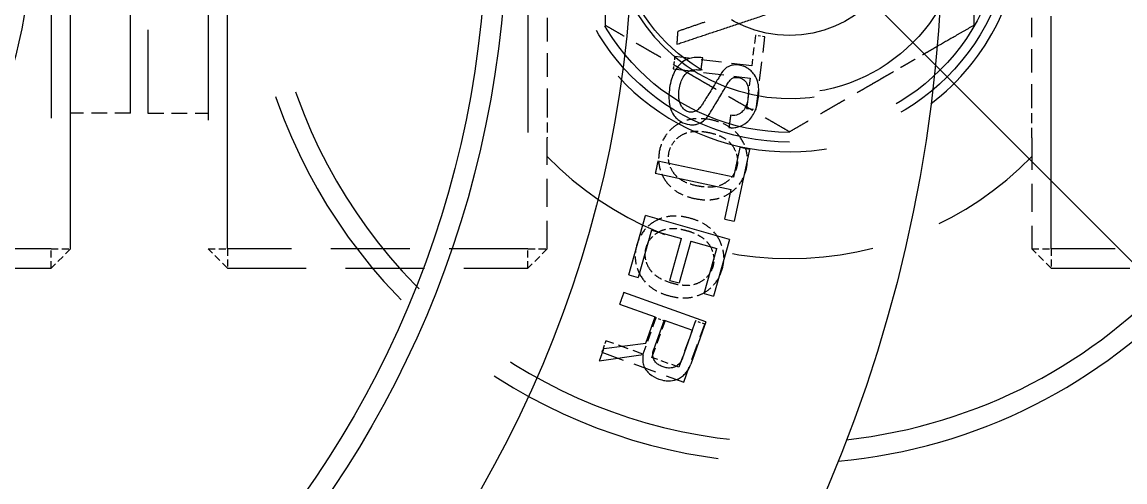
# Model space of a CAD drawing. Header units: millimetres. Extents: x 36 to 2484, y 36 to 1746.
# Drawn here: x 1479.2 to 1536.1, y 463.4 to 487.1 of the extents above; entities that cross this region are included whole.
import ezdxf

# ---------------------------------------------------------------- set-up
doc = ezdxf.new("R2010")
doc.units = ezdxf.units.MM
doc.header["$LTSCALE"] = 6
doc.linetypes.add('HIDDEN', pattern=[9.525, 6.35, -3.175])
doc.layers.add('가는실선_A4', color=7, linetype='Continuous', lineweight=5)
doc.layers.add('굵은실선_A3', color=7, linetype='Continuous', lineweight=18)
doc.layers.add('가는파선_A3', color=7, linetype='HIDDEN', lineweight=13, true_color=0x008000)
doc.styles.add('치수문자_A3(2.5)', font='')
doc.styles.get('치수문자_A3(2.5)').set_extended_font_data('GulimChe')
doc.dimstyles.new('치수_A3(2.5)', dxfattribs={"dimscale": 6, "dimtxt": 2.5, "dimasz": 2.5, "dimexe": 1.5, "dimexo": 1, "dimgap": 0.5, "dimtad": 1, "dimtoh": 1, "dimdec": 1, "dimrnd": 1e-08, "dimdsep": 46, "dimtxsty": '치수문자_A3(2.5)', "dimcen": 0.09, "dimdle": 10, "dimclrd": 8, "dimclre": 8, "dimclrt": 7, "dimadec": 1, "dimazin": 2, "dimtfac": 0.8, "dimtmove": 0, "dimatfit": 3, "dimfxl": 1, "dimtolj": 1, "dimtzin": 0, "dimlwd": -1, "dimlwe": -1, "dimarcsym": 0})

# ---------------------------------------------------------------- blocks, each defined once
blk = doc.blocks.new('*D22')
at = {"layer": 'Defpoints', "color": 0, "transparency": 16777216}
for p in [(1465.742, 545.474), (1571.785, 439.384)]:
    blk.add_point(p, dxfattribs=at)
at = {"layer": '가는실선_A4', "color": 8, "transparency": 16777216}
for p, q in [((1476.346, 534.865), (1561.18, 449.993)), ((1571.785, 439.384), (1630.69, 380.453)), ((1630.69, 380.453), (1674.093, 380.453))]:
    blk.add_line(p, q, dxfattribs=at)
for points in [[(1478.114, 536.632), (1474.578, 533.097), (1465.742, 545.474)], [(1562.948, 451.761), (1559.412, 448.226), (1571.785, 439.384)]]:
    blk.add_solid(points, dxfattribs=at)
at = {"layer": '가는실선_A4', "color": 7, "transparency": 16777216, "insert": (1653.892, 391.153), "char_height": 15, "attachment_point": 5, "style": '치수문자_A3(2.5)'}
blk.add_mtext('\\A1;∅150', dxfattribs=at)
blk = doc.blocks.new('*D23')
at = {"layer": 'Defpoints', "color": 0, "transparency": 16777216}
for p in [(1559.168, 617.429), (1623.78, 617.429), (1518.763, 417.429)]:
    blk.add_point(p, dxfattribs=at)
at = {"layer": '가는실선_A4', "color": 8, "transparency": 16777216}
for p, q in [((1565.168, 617.429), (1632.78, 617.429)), ((1623.78, 432.429), (1623.78, 602.429)), ((1524.763, 417.429), (1632.78, 417.429))]:
    blk.add_line(p, q, dxfattribs=at)
for points in [[(1621.28, 602.429), (1626.28, 602.429), (1623.78, 617.429)], [(1621.28, 432.429), (1626.28, 432.429), (1623.78, 417.429)]]:
    blk.add_solid(points, dxfattribs=at)
at = {"layer": '가는실선_A4', "color": 7, "transparency": 16777216, "insert": (1613.11, 517.429), "char_height": 15, "attachment_point": 5, "rotation": 90, "style": '치수문자_A3(2.5)'}
blk.add_mtext('\\A1;200', dxfattribs=at)

msp = doc.modelspace()

# ---------------------------------------------------------------- linework, layer by layer
at = {"layer": '가는파선_A3', "ltscale": 0.353194}
for p, q in [((1480.668, 515.799), (1480.668, 475.429)), ((1489.763, 475.429), (1489.763, 515.799))]:
    msp.add_line(p, q, dxfattribs=at)
at = {"layer": '가는파선_A3', "ltscale": 0.348143}
for p, q in [((1481.668, 475.429), (1481.668, 515.222)), ((1488.763, 515.222), (1488.763, 475.429))]:
    msp.add_line(p, q, dxfattribs=at)
at = {"layer": '가는파선_A3', "ltscale": 0.314961}
for p, q in [((1505.263, 511.429), (1505.263, 475.429)), ((1532.263, 475.429), (1532.263, 511.429))]:
    msp.add_line(p, q, dxfattribs=at)
at = {"layer": '가는파선_A3', "ltscale": 0.274855}
for p, q in [((1484.768, 482.429), (1484.768, 502.429)), ((1485.663, 502.429), (1485.663, 482.429))]:
    msp.add_line(p, q, dxfattribs=at)
at = {"layer": '가는파선_A3', "ltscale": 0.031797}
for p, q in [((1506.263, 487.33), (1506.263, 482.7)), ((1531.263, 482.7), (1531.263, 487.33))]:
    msp.add_line(p, q, dxfattribs=at)
at = {"layer": '가는파선_A3', "ltscale": 0.010755}
msp.add_line((1516.999, 486.424), (1516.809, 484.86), dxfattribs=at)
at = {"layer": '가는파선_A3', "ltscale": 0.003358}
for p, q in [((1517.495, 486.364), (1516.999, 486.424)), ((1516.544, 482.669), (1517.04, 482.608)), ((1512.341, 471.697), (1511.871, 471.868)), ((1514.385, 471.543), (1513.915, 471.714))]:
    msp.add_line(p, q, dxfattribs=at)
at = {"layer": '가는파선_A3', "ltscale": 0.02596}
msp.add_line((1517.04, 482.608), (1517.495, 486.364), dxfattribs=at)
at = {"layer": '가는파선_A3', "ltscale": 0.027561}
for p, q in [((1516.809, 484.86), (1512.838, 485.341)), ((1512.762, 484.71), (1516.733, 484.23))]:
    msp.add_line(p, q, dxfattribs=at)
at = {"layer": '가는파선_A3', "ltscale": 0.010732}
msp.add_line((1516.733, 484.23), (1516.544, 482.669), dxfattribs=at)
at = {"layer": '가는파선_A3', "ltscale": 0.01332}
for p, q in [((1506.263, 482.7), (1506.263, 481.15)), ((1531.263, 481.15), (1531.263, 482.7))]:
    msp.add_line(p, q, dxfattribs=at)
at = {"layer": '가는파선_A3', "ltscale": 0.021256}
for p, q in [((1484.768, 482.429), (1481.668, 482.429)), ((1485.663, 482.429), (1488.763, 482.429))]:
    msp.add_line(p, q, dxfattribs=at)
at = {"layer": '가는파선_A3', "ltscale": 0.010926}
for p, q in [((1506.263, 480.944), (1506.263, 481.15)), ((1531.263, 481.15), (1531.263, 480.944))]:
    msp.add_line(p, q, dxfattribs=at)
at = {"layer": '가는파선_A3', "ltscale": 0.037892}
for p, q in [((1506.263, 475.429), (1506.263, 480.944)), ((1531.263, 480.944), (1531.263, 475.429))]:
    msp.add_line(p, q, dxfattribs=at)
at = {"layer": '가는파선_A3', "ltscale": 0.106678}
for p, q in [((1480.668, 475.429), (1465.168, 475.429)), ((1505.263, 475.429), (1489.763, 475.429)), ((1547.763, 475.429), (1532.263, 475.429)), ((1465.168, 474.429), (1480.668, 474.429)), ((1489.763, 474.429), (1505.263, 474.429)), ((1532.263, 474.429), (1547.763, 474.429))]:
    msp.add_line(p, q, dxfattribs=at)
at = {"layer": '가는파선_A3', "ltscale": 0.009642}
for p, q in [((1480.668, 474.429), (1480.668, 475.429)), ((1480.668, 475.429), (1481.668, 475.429)), ((1481.668, 475.429), (1480.668, 474.429)), ((1489.763, 474.429), (1488.763, 475.429)), ((1488.763, 475.429), (1489.763, 475.429)), ((1489.763, 475.429), (1489.763, 474.429)), ((1505.263, 475.429), (1506.263, 475.429)), ((1505.263, 474.429), (1505.263, 475.429)), ((1506.263, 475.429), (1505.263, 474.429)), ((1531.263, 475.429), (1532.263, 475.429)), ((1532.263, 474.429), (1531.263, 475.429)), ((1532.263, 475.429), (1532.263, 474.429))]:
    msp.add_line(p, q, dxfattribs=at)
at = {"layer": '가는파선_A3', "ltscale": 0.013587}
for p, q in [((1511.871, 471.868), (1511.192, 470.001)), ((1511.662, 469.83), (1512.341, 471.697))]:
    msp.add_line(p, q, dxfattribs=at)
at = {"layer": '가는파선_A3', "ltscale": 0.017394}
msp.add_line((1513.915, 471.714), (1513.048, 469.327), dxfattribs=at)
at = {"layer": '가는파선_A3', "ltscale": 0.021768}
msp.add_line((1513.301, 468.559), (1514.385, 471.543), dxfattribs=at)
at = {"layer": '가는파선_A3', "ltscale": 0.013912}
msp.add_line((1511.192, 470.001), (1509.288, 470.692), dxfattribs=at)
at = {"layer": '가는파선_A3', "ltscale": 0.031018}
msp.add_line((1509.071, 470.096), (1513.301, 468.559), dxfattribs=at)
at = {"layer": '가는파선_A3', "ltscale": 0.010091}
msp.add_line((1513.048, 469.327), (1511.662, 469.83), dxfattribs=at)
at = {"layer": '가는파선_A3', "ltscale": 0.316083}
msp.add_circle((1518.763, 492.429), 11.5, dxfattribs=at)
at = {"layer": '가는파선_A3', "ltscale": 0.302341}
msp.add_circle((1518.763, 492.429), 11, dxfattribs=at)
at = {"layer": '가는파선_A3', "ltscale": 0.329826}
for radius in [9, 6]:
    msp.add_circle((1518.763, 492.429), radius, dxfattribs=at)
at = {"layer": '가는파선_A3', "ltscale": 0.347757}
msp.add_arc((1518.763, 492.429), 75, 91.60081, 243.42933, dxfattribs=at)
at = {"layer": '가는파선_A3', "ltscale": 0.361805}
msp.add_arc((1518.763, 492.429), 59, 92.0351, 252.67439, dxfattribs=at)
at = {"layer": '가는파선_A3', "ltscale": 0.329302}
msp.add_arc((1518.763, 492.429), 52.5, 92.2872, 256.5971, dxfattribs=at)
at = {"layer": '가는파선_A3', "ltscale": 0.323892}
msp.add_arc((1518.763, 492.429), 51.448, 92.334, 257.2502, dxfattribs=at)
at = {"layer": '가는파선_A3', "ltscale": 0.325977}
msp.add_arc((1518.763, 492.429), 28.052, 84.8744, 275.1256, dxfattribs=at)
at = {"layer": '가는파선_A3', "ltscale": 0.317447}
msp.add_arc((1518.763, 492.429), 27, 83.7533, 276.2467, dxfattribs=at)
at = {"layer": '가는파선_A3', "ltscale": 0.311388}
msp.add_arc((1518.763, 492.429), 12, 52.5468, 307.4532, dxfattribs=at)
at = {"layer": '가는파선_A3', "ltscale": 0.414464}
msp.add_arc((1518.763, 492.429), 9.25, 33.2817, 326.7183, dxfattribs=at)
at = {"layer": '가는파선_A3', "ltscale": 0.191729}
msp.add_arc((1518.763, 492.429), 17.5, 224.4153, 315.5847, dxfattribs=at)
at = {"layer": '가는파선_A3', "ltscale": 0.038264}
for points in [[(1509.263, 486.944), (1509.263, 489.883), (1509.263, 492.429)], [(1514.013, 484.202), (1511.809, 485.475), (1509.263, 486.944)], [(1518.763, 481.459), (1516.218, 482.929), (1514.013, 484.202)], [(1523.513, 484.202), (1521.309, 482.929), (1518.763, 481.459)]]:
    msp.add_rational_spline(points, [1, 1.0379548493, 1], degree=2, dxfattribs=at)
at = {"layer": '가는파선_A3', "ltscale": 0.022843}
msp.add_rational_spline([(1526.379, 485.857), (1524.905, 485.005), (1523.513, 484.202)], [1.01783311198, 1.02363747909, 1], degree=2, dxfattribs=at)
at = {"layer": '가는파선_A3', "ltscale": 0.004274}
for points, weights in [([(1512.838, 485.341), (1512.8, 485.026), (1512.762, 484.71)], [1.00061487371, 1.00062816836, 1.00061487371]), ([(1509.288, 470.692), (1509.18, 470.394), (1509.071, 470.096)], [1.00173057276, 1.00169878901, 1.00164039765])]:
    msp.add_rational_spline(points, weights, degree=2, dxfattribs=at)
at = {"layer": '가는파선_A3', "ltscale": 0.01312}
for points, knots in [([(1514.699, 482.078), (1514.413, 482.134), (1514.12, 482.157), (1513.83, 482.125), (1513.657, 482.106), (1513.488, 482.068), (1513.325, 482.007), (1513.162, 481.947), (1513.009, 481.866), (1512.867, 481.766)], [0, 0, 0, 0, 0.0876129, 0.0876129, 0.0876129, 0.140055, 0.140055, 0.140055, 0.1923576, 0.1923576, 0.1923576, 0.1923576]), ([(1512.321, 479), (1512.466, 478.773), (1512.649, 478.582), (1512.87, 478.428), (1513.016, 478.326), (1513.175, 478.243), (1513.341, 478.176), (1513.52, 478.104), (1513.707, 478.052), (1513.896, 478.015)], [0, 0, 0, 0, 0.0810425, 0.0810425, 0.0810425, 0.1349021, 0.1349021, 0.1349021, 0.1930317, 0.1930317, 0.1930317, 0.1930317]), ([(1513.652, 476.999), (1513.436, 477.06), (1513.214, 477.102), (1512.99, 477.114), (1512.923, 477.118), (1512.857, 477.119), (1512.79, 477.117), (1512.616, 477.112), (1512.444, 477.087), (1512.276, 477.04), (1512.109, 476.993), (1511.95, 476.925), (1511.8, 476.837)], [0, 0, 0, 0, 0.0675075, 0.0675075, 0.0675075, 0.0876129, 0.0876129, 0.0876129, 0.140055, 0.140055, 0.140055, 0.1923576, 0.1923576, 0.1923576, 0.1923576]), ([(1511.031, 474.124), (1511.157, 473.886), (1511.325, 473.681), (1511.532, 473.51), (1511.67, 473.396), (1511.821, 473.301), (1511.981, 473.221), (1512.154, 473.135), (1512.337, 473.067), (1512.522, 473.015)], [0, 0, 0, 0, 0.0810425, 0.0810425, 0.0810425, 0.1349021, 0.1349021, 0.1349021, 0.1930317, 0.1930317, 0.1930317, 0.1930317])]:
    msp.add_open_spline(points, degree=3, knots=knots, dxfattribs=at)
at = {"layer": '가는파선_A3', "ltscale": 0.013119}
for points, knots in [([(1516.275, 481.092), (1516.13, 481.32), (1515.947, 481.51), (1515.726, 481.664), (1515.579, 481.767), (1515.42, 481.85), (1515.254, 481.916), (1515.075, 481.988), (1514.888, 482.04), (1514.699, 482.078)], [0, 0, 0, 0, 0.0810109, 0.0810109, 0.0810109, 0.1349101, 0.1349101, 0.1349101, 0.1930092, 0.1930092, 0.1930092, 0.1930092]), ([(1513.896, 478.015), (1514.116, 477.971), (1514.341, 477.948), (1514.631, 477.955), (1514.698, 477.96), (1514.937, 477.986), (1515.107, 478.025), (1515.433, 478.146), (1515.586, 478.227), (1515.728, 478.327)], [0, 0, 0, 0, 0.0674657, 0.0674657, 0.087538, 0.087538, 0.1399937, 0.1399937, 0.1923332, 0.1923332, 0.1923332, 0.1923332]), ([(1515.142, 475.889), (1515.016, 476.128), (1514.849, 476.332), (1514.642, 476.504), (1514.504, 476.618), (1514.352, 476.713), (1514.192, 476.793), (1514.019, 476.879), (1513.837, 476.947), (1513.652, 476.999)], [0, 0, 0, 0, 0.0810109, 0.0810109, 0.0810109, 0.1349101, 0.1349101, 0.1349101, 0.1930092, 0.1930092, 0.1930092, 0.1930092]), ([(1512.522, 473.015), (1512.738, 472.954), (1512.96, 472.912), (1513.25, 472.896), (1513.317, 472.895), (1513.557, 472.902), (1513.729, 472.926), (1514.065, 473.021), (1514.223, 473.089), (1514.374, 473.177)], [0, 0, 0, 0, 0.0674657, 0.0674657, 0.087538, 0.087538, 0.1399937, 0.1399937, 0.1923332, 0.1923332, 0.1923332, 0.1923332])]:
    msp.add_open_spline(points, degree=3, knots=knots, dxfattribs=at)
at = {"layer": '가는파선_A3', "ltscale": 0.010597}
for points in [[(1512.867, 481.766), (1512.668, 481.625), (1512.497, 481.455), (1512.205, 481.022), (1512.106, 480.765), (1512.052, 480.491)], [(1511.8, 476.837), (1511.59, 476.712), (1511.406, 476.557), (1511.08, 476.149), (1510.961, 475.901), (1510.885, 475.633)]]:
    msp.add_open_spline(points, degree=3, knots=[0, 0, 0, 0, 0.0732949, 0.0732949, 0.1568872, 0.1568872, 0.1568872, 0.1568872], dxfattribs=at)
at = {"layer": '가는파선_A3', "ltscale": 0.010361}
for points, knots in [([(1513.111, 481.238), (1513.245, 481.332), (1513.393, 481.397), (1513.552, 481.437), (1513.706, 481.476), (1513.867, 481.491), (1514.026, 481.489), (1514.166, 481.488), (1514.307, 481.474), (1514.446, 481.451), (1514.488, 481.445), (1514.529, 481.437), (1514.571, 481.429)], [0, 0, 0, 0, 0.0492531, 0.0492531, 0.0492531, 0.097175, 0.097175, 0.097175, 0.1393162, 0.1393162, 0.1393162, 0.1519966, 0.1519966, 0.1519966, 0.1519966]), ([(1514.025, 478.663), (1513.783, 478.711), (1513.538, 478.784), (1513.319, 478.895), (1513.201, 478.956), (1513.09, 479.028), (1512.99, 479.115), (1512.896, 479.197), (1512.814, 479.29), (1512.747, 479.395)], [0, 0, 0, 0, 0.0739968, 0.0739968, 0.0739968, 0.113825, 0.113825, 0.113825, 0.1512807, 0.1512807, 0.1512807, 0.1512807]), ([(1512.001, 476.291), (1512.142, 476.374), (1512.295, 476.427), (1512.457, 476.454), (1512.614, 476.48), (1512.775, 476.482), (1512.933, 476.467), (1513.072, 476.454), (1513.212, 476.429), (1513.349, 476.395), (1513.39, 476.385), (1513.431, 476.374), (1513.471, 476.363)], [0, 0, 0, 0, 0.0492531, 0.0492531, 0.0492531, 0.097175, 0.097175, 0.097175, 0.1393162, 0.1393162, 0.1393162, 0.1519966, 0.1519966, 0.1519966, 0.1519966]), ([(1512.702, 473.651), (1512.466, 473.718), (1512.228, 473.81), (1512.018, 473.939), (1511.906, 474.009), (1511.8, 474.09), (1511.708, 474.185), (1511.621, 474.274), (1511.547, 474.373), (1511.489, 474.484)], [0, 0, 0, 0, 0.0739968, 0.0739968, 0.0739968, 0.113825, 0.113825, 0.113825, 0.1512807, 0.1512807, 0.1512807, 0.1512807])]:
    msp.add_open_spline(points, degree=3, knots=knots, dxfattribs=at)
at = {"layer": '가는파선_A3', "ltscale": 0.01036}
for points, knots in [([(1514.571, 481.429), (1514.716, 481.4), (1514.862, 481.363), (1515.003, 481.313), (1515.097, 481.28), (1515.188, 481.242), (1515.276, 481.197), (1515.394, 481.137), (1515.505, 481.065), (1515.605, 480.977), (1515.7, 480.896), (1515.781, 480.803), (1515.848, 480.697)], [0, 0, 0, 0, 0.0444352, 0.0444352, 0.0444352, 0.0739733, 0.0739733, 0.0739733, 0.1138055, 0.1138055, 0.1138055, 0.1512689, 0.1512689, 0.1512689, 0.1512689]), ([(1515.484, 478.855), (1515.35, 478.76), (1515.202, 478.695), (1515.043, 478.655), (1514.889, 478.616), (1514.728, 478.602), (1514.569, 478.603), (1514.429, 478.605), (1514.288, 478.619), (1514.149, 478.641), (1514.107, 478.648), (1514.066, 478.655), (1514.025, 478.663)], [0, 0, 0, 0, 0.0492447, 0.0492447, 0.0492447, 0.0971799, 0.0971799, 0.0971799, 0.1393158, 0.1393158, 0.1393158, 0.1519856, 0.1519856, 0.1519856, 0.1519856]), ([(1513.471, 476.363), (1513.613, 476.323), (1513.756, 476.273), (1513.893, 476.212), (1513.983, 476.172), (1514.072, 476.126), (1514.155, 476.075), (1514.268, 476.005), (1514.373, 475.924), (1514.466, 475.829), (1514.553, 475.74), (1514.627, 475.641), (1514.685, 475.53)], [0, 0, 0, 0, 0.0444352, 0.0444352, 0.0444352, 0.0739733, 0.0739733, 0.0739733, 0.1138055, 0.1138055, 0.1138055, 0.1512689, 0.1512689, 0.1512689, 0.1512689]), ([(1514.173, 473.723), (1514.032, 473.64), (1513.879, 473.587), (1513.717, 473.56), (1513.56, 473.534), (1513.399, 473.532), (1513.241, 473.547), (1513.059, 473.563), (1512.877, 473.601), (1512.702, 473.651)], [0, 0, 0, 0, 0.0492447, 0.0492447, 0.0492447, 0.0971799, 0.0971799, 0.0971799, 0.1519856, 0.1519856, 0.1519856, 0.1519856])]:
    msp.add_open_spline(points, degree=3, knots=knots, dxfattribs=at)
at = {"layer": '가는파선_A3', "ltscale": 0.007095}
for points in [[(1512.542, 480.395), (1512.576, 480.563), (1512.639, 480.719), (1512.735, 480.861), (1512.835, 481.01), (1512.965, 481.134), (1513.111, 481.238)], [(1511.366, 475.496), (1511.412, 475.662), (1511.488, 475.812), (1511.595, 475.946), (1511.708, 476.086), (1511.847, 476.199), (1512.001, 476.291)]]:
    msp.add_open_spline(points, degree=3, knots=[0, 0, 0, 0, 0.051513, 0.051513, 0.051513, 0.1054634, 0.1054634, 0.1054634, 0.1054634], dxfattribs=at)
at = {"layer": '가는파선_A3', "ltscale": 0.010596}
for points in [[(1516.544, 479.604), (1516.595, 479.862), (1516.604, 480.121), (1516.557, 480.38), (1516.511, 480.636), (1516.414, 480.873), (1516.275, 481.092)], [(1515.29, 474.384), (1515.362, 474.637), (1515.391, 474.895), (1515.366, 475.156), (1515.341, 475.415), (1515.263, 475.659), (1515.142, 475.889)]]:
    msp.add_open_spline(points, degree=3, knots=[0, 0, 0, 0, 0.0787444, 0.0787444, 0.0787444, 0.156864, 0.156864, 0.156864, 0.156864], dxfattribs=at)
at = {"layer": '가는파선_A3', "ltscale": 0.010618}
for points, knots in [([(1512.052, 480.491), (1512.001, 480.233), (1511.992, 479.973), (1512.038, 479.714), (1512.084, 479.457), (1512.181, 479.22), (1512.321, 479)], [0, 0, 0, 0, 0.078961, 0.078961, 0.078961, 0.1571894, 0.1571894, 0.1571894, 0.1571894]), ([(1515.728, 478.327), (1515.929, 478.469), (1516.1, 478.639), (1516.237, 478.843), (1516.392, 479.074), (1516.49, 479.331), (1516.544, 479.604)], [0, 0, 0, 0, 0.0737113, 0.0737113, 0.0737113, 0.1571855, 0.1571855, 0.1571855, 0.1571855]), ([(1510.885, 475.633), (1510.813, 475.38), (1510.783, 475.121), (1510.808, 474.859), (1510.833, 474.599), (1510.911, 474.355), (1511.031, 474.124)], [0, 0, 0, 0, 0.078961, 0.078961, 0.078961, 0.1571894, 0.1571894, 0.1571894, 0.1571894]), ([(1514.374, 473.177), (1514.584, 473.302), (1514.77, 473.458), (1514.922, 473.651), (1515.095, 473.868), (1515.214, 474.116), (1515.29, 474.384)], [0, 0, 0, 0, 0.0737113, 0.0737113, 0.0737113, 0.1571855, 0.1571855, 0.1571855, 0.1571855])]:
    msp.add_open_spline(points, degree=3, knots=knots, dxfattribs=at)
at = {"layer": '가는파선_A3', "ltscale": 0.007116}
for points, knots in [([(1512.747, 479.395), (1512.654, 479.542), (1512.583, 479.7), (1512.546, 479.87), (1512.527, 479.955), (1512.518, 480.042), (1512.517, 480.13), (1512.516, 480.219), (1512.525, 480.307), (1512.542, 480.395)], [0, 0, 0, 0, 0.0522178, 0.0522178, 0.0522178, 0.0784902, 0.0784902, 0.0784902, 0.1052366, 0.1052366, 0.1052366, 0.1052366]), ([(1516.054, 479.701), (1516.02, 479.532), (1515.957, 479.375), (1515.861, 479.232), (1515.76, 479.082), (1515.631, 478.958), (1515.484, 478.855)], [0, 0, 0, 0, 0.0517531, 0.0517531, 0.0517531, 0.1057825, 0.1057825, 0.1057825, 0.1057825]), ([(1511.489, 474.484), (1511.408, 474.637), (1511.35, 474.801), (1511.327, 474.973), (1511.315, 475.06), (1511.312, 475.147), (1511.319, 475.234), (1511.325, 475.323), (1511.341, 475.411), (1511.366, 475.496)], [0, 0, 0, 0, 0.0522178, 0.0522178, 0.0522178, 0.0784902, 0.0784902, 0.0784902, 0.1052366, 0.1052366, 0.1052366, 0.1052366]), ([(1514.809, 474.52), (1514.762, 474.355), (1514.686, 474.203), (1514.579, 474.068), (1514.466, 473.928), (1514.327, 473.814), (1514.173, 473.723)], [0, 0, 0, 0, 0.0517531, 0.0517531, 0.0517531, 0.1057825, 0.1057825, 0.1057825, 0.1057825])]:
    msp.add_open_spline(points, degree=3, knots=knots, dxfattribs=at)
at = {"layer": '가는파선_A3', "ltscale": 0.007094}
for points in [[(1515.848, 480.697), (1515.941, 480.551), (1516.012, 480.392), (1516.049, 480.222), (1516.068, 480.137), (1516.078, 480.051), (1516.079, 479.964), (1516.079, 479.876), (1516.071, 479.788), (1516.054, 479.701)], [(1514.685, 475.53), (1514.766, 475.376), (1514.824, 475.213), (1514.847, 475.04), (1514.859, 474.954), (1514.862, 474.867), (1514.855, 474.781), (1514.849, 474.692), (1514.833, 474.606), (1514.809, 474.52)]]:
    msp.add_open_spline(points, degree=3, knots=[0, 0, 0, 0, 0.052226, 0.052226, 0.052226, 0.078355, 0.078355, 0.078355, 0.104906, 0.104906, 0.104906, 0.104906], dxfattribs=at)
at = {"layer": '굵은실선_A3'}
for p, q in [((1515.882, 479.114), (1516.208, 480.652)), ((1516.697, 480.548), (1515.911, 476.847)), ((1516.697, 480.548), (1516.208, 480.652)), ((1515.882, 479.114), (1511.969, 479.945)), ((1511.837, 479.324), (1515.75, 478.493)), ((1515.422, 476.951), (1515.75, 478.493)), ((1510.474, 474.084), (1511.338, 477.139)), ((1515.668, 475.914), (1511.338, 477.139)), ((1515.422, 476.951), (1515.911, 476.847)), ((1511.646, 476.392), (1510.955, 473.948)), ((1511.646, 476.392), (1513.191, 475.955)), ((1512.582, 473.802), (1513.191, 475.955)), ((1513.672, 475.819), (1513.063, 473.666)), ((1513.672, 475.819), (1515.014, 475.439)), ((1515.668, 475.914), (1514.842, 472.992)), ((1514.36, 473.128), (1515.014, 475.439)), ((1510.474, 474.084), (1510.955, 473.948)), ((1512.582, 473.802), (1513.063, 473.666)), ((1514.447, 471.66), (1510.211, 473.178)), ((1514.36, 473.128), (1514.842, 472.992)), ((1509.997, 472.58), (1511.83, 471.923)), ((1511.345, 470.57), (1511.83, 471.923)), ((1512.3, 471.755), (1511.75, 470.219)), ((1512.3, 471.755), (1513.762, 471.231)), ((1513.24, 469.775), (1513.762, 471.231)), ((1514.447, 471.66), (1513.664, 469.477)), ((1509.176, 470.292), (1511.345, 470.57)), ((1511.214, 469.971), (1508.943, 469.642))]:
    msp.add_line(p, q, dxfattribs=at)
for radius in [75, 59, 52.5, 51.448, 28.052]:
    msp.add_circle((1451.668, 492.429), radius, dxfattribs=at)
for radius, start, end in [(75, 243.42933, 91.60081), (59, 252.67439, 92.0351), (52.5, 256.5971, 92.2872), (51.448, 257.2502, 92.334), (28.052, 275.1256, 84.8744), (27, 276.2467, 83.7533), (12, 307.4532, 52.5468)]:
    msp.add_arc((1518.763, 492.429), radius, start, end, dxfattribs=at)
msp.add_ellipse((5197.918, -3190.221), major_axis=(-3682.529, 3674.88), ratio=0.014126, start_param=6.28146, end_param=6.28762, dxfattribs=at)
for points, weights in [([(1528.263, 492.429), (1528.263, 489.883), (1528.263, 486.944)], [1, 1.0379548493, 1]), ([(1512.945, 485.973), (1515.199, 486.723), (1517.618, 487.528)], [1.06643421299, 1.0405927978, 1.01386850699]), ([(1514.397, 487.117), (1513.687, 486.874), (1512.992, 486.636)], [1.00048100329, 1.00832840067, 1.01609272214]), ([(1512.992, 486.636), (1512.969, 486.304), (1512.945, 485.973)], [1.00053480248, 1.00046953125, 1.00037516959]), ([(1528.263, 486.944), (1527.281, 486.377), (1526.379, 485.857)], [1, 1.01431737021, 1.01783311198]), ([(1514.195, 484.647), (1514.239, 484.961), (1514.284, 485.276)], [1.00070210685, 1.00065907801, 1.00059066057]), ([(1515.724, 482.31), (1515.679, 481.996), (1515.635, 481.682)], [1.00077910882, 1.00074047276, 1.00067786633]), ([(1511.969, 479.945), (1511.903, 479.634), (1511.837, 479.324)], [1.00104659389, 1.00105989428, 1.00104659389]), ([(1510.211, 473.178), (1510.104, 472.879), (1509.997, 472.58)], [1.00153611046, 1.00160435596, 1.00164602404]), ([(1509.176, 470.292), (1509.06, 469.967), (1508.943, 469.642)], [1.00191989742, 1.00185447628, 1.00175759674])]:
    msp.add_rational_spline(points, weights, degree=2, dxfattribs=at)
for points, knots in [([(1513.243, 485.061), (1513.153, 484.99), (1513.072, 484.909), (1513, 484.819), (1512.925, 484.725), (1512.861, 484.624), (1512.807, 484.517), (1512.752, 484.406), (1512.707, 484.29), (1512.671, 484.171), (1512.628, 484.028), (1512.598, 483.881), (1512.577, 483.734)], [-0.1521831, -0.1521831, -0.1521831, -0.1521831, -0.1175627, -0.1175627, -0.1175627, -0.0815999, -0.0815999, -0.0815999, -0.0445905, -0.0445905, -0.0445905, 0, 0, 0, 0]), ([(1514.284, 485.276), (1514.164, 485.293), (1514.041, 485.301), (1513.92, 485.295), (1513.812, 485.29), (1513.705, 485.275), (1513.602, 485.244), (1513.471, 485.206), (1513.351, 485.146), (1513.243, 485.061)], [-0.1100677, -0.1100677, -0.1100677, -0.1100677, -0.0735134, -0.0735134, -0.0735134, -0.0411034, -0.0411034, -0.0411034, 0, 0, 0, 0]), ([(1516.144, 484.899), (1516.024, 484.916), (1515.902, 484.915), (1515.729, 484.875), (1515.677, 484.856), (1515.576, 484.808), (1515.528, 484.778), (1515.484, 484.743)], [-0.07029431, -0.07029431, -0.07029431, -0.07029431, -0.03373693, -0.03373693, -0.01689853, -0.01689853, 0, 0, 0, 0]), ([(1516.95, 484.396), (1516.898, 484.468), (1516.84, 484.536), (1516.713, 484.655), (1516.646, 484.706), (1516.441, 484.829), (1516.297, 484.877), (1516.144, 484.899)], [-0.09877191, -0.09877191, -0.09877191, -0.09877191, -0.07190106, -0.07190106, -0.04651183, -0.04651183, 0, 0, 0, 0]), ([(1513.068, 483.634), (1513.085, 483.756), (1513.11, 483.878), (1513.148, 483.995), (1513.18, 484.095), (1513.221, 484.193), (1513.276, 484.282), (1513.332, 484.375), (1513.401, 484.458), (1513.486, 484.525)], [-0.1008492, -0.1008492, -0.1008492, -0.1008492, -0.064012, -0.064012, -0.064012, -0.032572, -0.032572, -0.032572, 0, 0, 0, 0]), ([(1513.486, 484.525), (1513.527, 484.557), (1513.572, 484.583), (1513.62, 484.603), (1513.673, 484.625), (1513.727, 484.64), (1513.783, 484.65), (1513.841, 484.66), (1513.901, 484.664), (1513.96, 484.664), (1514.039, 484.665), (1514.119, 484.658), (1514.195, 484.647)], [-0.07341896, -0.07341896, -0.07341896, -0.07341896, -0.05775901, -0.05775901, -0.05775901, -0.04076797, -0.04076797, -0.04076797, -0.02315497, -0.02315497, -0.02315497, 0, 0, 0, 0]), ([(1515.195, 484.392), (1515.157, 484.329), (1515.117, 484.264), (1515.05, 484.154), (1515.022, 484.109), (1514.949, 483.988), (1514.901, 483.909), (1514.817, 483.769), (1514.78, 483.709), (1514.744, 483.649)], [-0.08543276, -0.08543276, -0.08543276, -0.08543276, -0.06336948, -0.06336948, -0.04807605, -0.04807605, -0.02094344, -0.02094344, 0, 0, 0, 0]), ([(1515.779, 484.2), (1515.8, 484.216), (1515.822, 484.228), (1515.846, 484.238), (1515.872, 484.249), (1515.9, 484.256), (1515.927, 484.261), (1515.961, 484.267), (1515.996, 484.268), (1516.031, 484.268), (1516.066, 484.267), (1516.1, 484.264), (1516.133, 484.259)], [-0.03662174, -0.03662174, -0.03662174, -0.03662174, -0.02883834, -0.02883834, -0.02883834, -0.02036645, -0.02036645, -0.02036645, -0.01007241, -0.01007241, -0.01007241, 0, 0, 0, 0]), ([(1516.133, 484.259), (1516.172, 484.254), (1516.209, 484.244), (1516.245, 484.231), (1516.281, 484.218), (1516.316, 484.201), (1516.348, 484.18), (1516.417, 484.136), (1516.475, 484.078), (1516.523, 484.011)], [-0.04793632, -0.04793632, -0.04793632, -0.04793632, -0.03626119, -0.03626119, -0.03626119, -0.02472921, -0.02472921, -0.02472921, 0, 0, 0, 0]), ([(1517.148, 483.168), (1517.163, 483.276), (1517.173, 483.383), (1517.177, 483.489), (1517.18, 483.609), (1517.175, 483.727), (1517.159, 483.84), (1517.151, 483.9), (1517.139, 483.958), (1517.124, 484.015), (1517.088, 484.152), (1517.032, 484.28), (1516.95, 484.396)], [-0.1232192, -0.1232192, -0.1232192, -0.1232192, -0.0936985, -0.0936985, -0.0936985, -0.0601482, -0.0601482, -0.0601482, -0.0425264, -0.0425264, -0.0425264, 0, 0, 0, 0]), ([(1512.577, 483.734), (1512.555, 483.583), (1512.541, 483.428), (1512.539, 483.241), (1512.539, 483.206), (1512.543, 483.043), (1512.557, 482.912), (1512.591, 482.76), (1512.597, 482.736), (1512.641, 482.577), (1512.696, 482.45), (1512.777, 482.336)], [-0.1441174, -0.1441174, -0.1441174, -0.1441174, -0.0984945, -0.0984945, -0.0882432, -0.0882432, -0.0494017, -0.0494017, -0.0418144, -0.0418144, 0, 0, 0, 0]), ([(1514.648, 482.407), (1514.767, 482.604), (1514.887, 482.803), (1515.028, 483.039), (1515.051, 483.077), (1515.199, 483.323), (1515.325, 483.535), (1515.449, 483.745)], [-0.1553851, -0.1553851, -0.1553851, -0.1553851, -0.0863019, -0.0863019, -0.0730368, -0.0730368, 0, 0, 0, 0]), ([(1515.449, 483.745), (1515.5, 483.839), (1515.559, 483.94), (1515.669, 484.093), (1515.723, 484.155), (1515.779, 484.2)], [-0.05000902, -0.05000902, -0.05000902, -0.05000902, -0.02153685, -0.02153685, 0, 0, 0, 0]), ([(1516.523, 484.011), (1516.555, 483.967), (1516.578, 483.918), (1516.596, 483.867), (1516.616, 483.807), (1516.629, 483.744), (1516.636, 483.681), (1516.642, 483.627), (1516.645, 483.57), (1516.645, 483.513), (1516.644, 483.427), (1516.638, 483.341), (1516.628, 483.257), (1516.625, 483.233), (1516.622, 483.21), (1516.619, 483.187)], [-0.08303122, -0.08303122, -0.08303122, -0.08303122, -0.06683243, -0.06683243, -0.06683243, -0.04798551, -0.04798551, -0.04798551, -0.03155383, -0.03155383, -0.03155383, -0.00700456, -0.00700456, -0.00700456, 0, 0, 0, 0]), ([(1513.208, 482.75), (1513.17, 482.803), (1513.14, 482.861), (1513.116, 482.922), (1513.091, 482.988), (1513.073, 483.057), (1513.062, 483.127), (1513.051, 483.196), (1513.046, 483.267), (1513.046, 483.339), (1513.045, 483.438), (1513.054, 483.538), (1513.068, 483.634)], [-0.09101099, -0.09101099, -0.09101099, -0.09101099, -0.07140572, -0.07140572, -0.07140572, -0.0502215, -0.0502215, -0.0502215, -0.02915069, -0.02915069, -0.02915069, 0, 0, 0, 0]), ([(1514.744, 483.649), (1514.682, 483.544), (1514.617, 483.437), (1514.542, 483.314), (1514.53, 483.295), (1514.475, 483.207), (1514.429, 483.133), (1514.365, 483.035), (1514.348, 483.009), (1514.331, 482.983)], [-0.0773034, -0.0773034, -0.0773034, -0.0773034, -0.04075168, -0.04075168, -0.03426766, -0.03426766, -0.00929824, -0.00929824, 0, 0, 0, 0]), ([(1516.619, 483.187), (1516.605, 483.088), (1516.584, 482.987), (1516.554, 482.892), (1516.528, 482.81), (1516.494, 482.73), (1516.45, 482.657), (1516.403, 482.579), (1516.346, 482.511), (1516.276, 482.455)], [-0.08281526, -0.08281526, -0.08281526, -0.08281526, -0.05273465, -0.05273465, -0.05273465, -0.02701109, -0.02701109, -0.02701109, 0, 0, 0, 0]), ([(1516.549, 481.941), (1516.63, 482.005), (1516.702, 482.079), (1516.833, 482.246), (1516.89, 482.34), (1516.987, 482.538), (1517.027, 482.644), (1517.1, 482.888), (1517.128, 483.029), (1517.148, 483.168)], [-0.1395338, -0.1395338, -0.1395338, -0.1395338, -0.1084482, -0.1084482, -0.0756633, -0.0756633, -0.0422019, -0.0422019, 0, 0, 0, 0]), ([(1513.594, 482.473), (1513.559, 482.478), (1513.525, 482.488), (1513.457, 482.516), (1513.424, 482.535), (1513.321, 482.609), (1513.26, 482.678), (1513.208, 482.75)], [-0.04874418, -0.04874418, -0.04874418, -0.04874418, -0.03801953, -0.03801953, -0.02664365, -0.02664365, 0, 0, 0, 0]), ([(1514.008, 482.58), (1513.979, 482.558), (1513.948, 482.538), (1513.915, 482.521), (1513.883, 482.505), (1513.849, 482.492), (1513.815, 482.483), (1513.742, 482.464), (1513.668, 482.462), (1513.594, 482.473)], [-0.04443716, -0.04443716, -0.04443716, -0.04443716, -0.03331745, -0.03331745, -0.03331745, -0.02253619, -0.02253619, -0.02253619, 0, 0, 0, 0]), ([(1514.331, 482.983), (1514.294, 482.923), (1514.254, 482.862), (1514.212, 482.804), (1514.196, 482.782), (1514.18, 482.761), (1514.163, 482.74), (1514.118, 482.684), (1514.065, 482.626), (1514.008, 482.58)], [-0.05092796, -0.05092796, -0.05092796, -0.05092796, -0.02978871, -0.02978871, -0.02978871, -0.02185985, -0.02185985, -0.02185985, 0, 0, 0, 0]), ([(1512.777, 482.336), (1512.828, 482.265), (1512.886, 482.199), (1512.95, 482.139), (1513.011, 482.081), (1513.078, 482.031), (1513.15, 481.988), (1513.291, 481.903), (1513.446, 481.853), (1513.609, 481.83)], [-0.1012866, -0.1012866, -0.1012866, -0.1012866, -0.0749009, -0.0749009, -0.0749009, -0.0496414, -0.0496414, -0.0496414, 0, 0, 0, 0]), ([(1513.609, 481.83), (1513.673, 481.821), (1513.737, 481.818), (1513.801, 481.822), (1513.863, 481.825), (1513.924, 481.836), (1513.984, 481.853), (1514.111, 481.889), (1514.225, 481.952), (1514.329, 482.033)], [-0.07772169, -0.07772169, -0.07772169, -0.07772169, -0.05839541, -0.05839541, -0.05839541, -0.03958015, -0.03958015, -0.03958015, 0, 0, 0, 0]), ([(1514.329, 482.033), (1514.396, 482.086), (1514.458, 482.145), (1514.514, 482.21), (1514.565, 482.27), (1514.611, 482.336), (1514.648, 482.407)], [-0.04960833, -0.04960833, -0.04960833, -0.04960833, -0.02397939, -0.02397939, -0.02397939, 0, 0, 0, 0]), ([(1516.276, 482.455), (1516.237, 482.424), (1516.196, 482.397), (1516.152, 482.375), (1516.109, 482.353), (1516.064, 482.336), (1516.018, 482.324), (1515.922, 482.299), (1515.823, 482.296), (1515.724, 482.31)], [-0.05930987, -0.05930987, -0.05930987, -0.05930987, -0.04445241, -0.04445241, -0.04445241, -0.03006034, -0.03006034, -0.03006034, 0, 0, 0, 0]), ([(1515.635, 481.682), (1515.715, 481.67), (1515.796, 481.667), (1515.877, 481.672), (1515.957, 481.677), (1516.034, 481.69), (1516.111, 481.712), (1516.272, 481.757), (1516.417, 481.838), (1516.549, 481.941)], [-0.09866619, -0.09866619, -0.09866619, -0.09866619, -0.07417285, -0.07417285, -0.07417285, -0.05029949, -0.05029949, -0.05029949, 0, 0, 0, 0]), ([(1511.766, 469.717), (1511.73, 469.795), (1511.71, 469.877), (1511.707, 469.963), (1511.705, 470.051), (1511.72, 470.136), (1511.75, 470.219)], [-0.05211757, -0.05211757, -0.05211757, -0.05211757, -0.02629947, -0.02629947, -0.02629947, 0, 0, 0, 0]), ([(1511.214, 469.971), (1511.192, 469.864), (1511.181, 469.753), (1511.193, 469.55), (1511.213, 469.459), (1511.251, 469.374)], [-0.06084959, -0.06084959, -0.06084959, -0.06084959, -0.02812841, -0.02812841, 0, 0, 0, 0]), ([(1512.245, 469.339), (1512.173, 469.365), (1512.102, 469.396), (1512.036, 469.435), (1511.979, 469.468), (1511.926, 469.507), (1511.879, 469.553), (1511.832, 469.601), (1511.793, 469.655), (1511.766, 469.717)], [-0.06303386, -0.06303386, -0.06303386, -0.06303386, -0.03997971, -0.03997971, -0.03997971, -0.02025398, -0.02025398, -0.02025398, 0, 0, 0, 0]), ([(1513.24, 469.775), (1513.207, 469.683), (1513.16, 469.599), (1513.095, 469.525), (1513.03, 469.452), (1512.952, 469.395), (1512.865, 469.351)], [-0.0588146, -0.0588146, -0.0588146, -0.0588146, -0.02939374, -0.02939374, -0.02939374, 0, 0, 0, 0]), ([(1513.035, 468.734), (1513.108, 468.771), (1513.176, 468.814), (1513.24, 468.864), (1513.304, 468.914), (1513.362, 468.969), (1513.414, 469.031), (1513.525, 469.162), (1513.606, 469.314), (1513.664, 469.477)], [-0.1003567, -0.1003567, -0.1003567, -0.1003567, -0.0759154, -0.0759154, -0.0759154, -0.0517075, -0.0517075, -0.0517075, 0, 0, 0, 0]), ([(1511.251, 469.374), (1511.284, 469.298), (1511.325, 469.227), (1511.374, 469.161), (1511.424, 469.095), (1511.481, 469.035), (1511.544, 468.981), (1511.683, 468.861), (1511.848, 468.775), (1512.021, 468.713)], [-0.1049722, -0.1049722, -0.1049722, -0.1049722, -0.0802318, -0.0802318, -0.0802318, -0.0552524, -0.0552524, -0.0552524, 0, 0, 0, 0]), ([(1512.865, 469.351), (1512.82, 469.328), (1512.773, 469.311), (1512.724, 469.299), (1512.674, 469.287), (1512.624, 469.281), (1512.574, 469.28), (1512.494, 469.278), (1512.415, 469.29), (1512.338, 469.31), (1512.307, 469.318), (1512.276, 469.328), (1512.245, 469.339)], [-0.06410299, -0.06410299, -0.06410299, -0.06410299, -0.04896617, -0.04896617, -0.04896617, -0.03369775, -0.03369775, -0.03369775, -0.00975459, -0.00975459, -0.00975459, 0, 0, 0, 0]), ([(1512.021, 468.713), (1512.121, 468.677), (1512.225, 468.649), (1512.33, 468.633), (1512.426, 468.618), (1512.522, 468.612), (1512.619, 468.619), (1512.765, 468.63), (1512.904, 468.668), (1513.035, 468.734)], [-0.1053618, -0.1053618, -0.1053618, -0.1053618, -0.0733071, -0.0733071, -0.0733071, -0.0441266, -0.0441266, -0.0441266, 0, 0, 0, 0])]:
    msp.add_open_spline(points, degree=3, knots=knots, dxfattribs=at)

# ---------------------------------------------------------------- dimensions: what is measured, and where the dimension line sits
at = {"layer": '가는실선_A4', "color": 8, "true_color": 0x808080}
dim = msp.add_linear_dim(base=(1623.78, 617.429), p1=(1518.763, 417.429), p2=(1559.168, 617.429), angle=90, dimstyle='치수_A3(2.5)', override={"dimgap": 0.5, "dimtoh": 0, "dimdec": 1, "dimtol": 0, "dimlim": 0, "dimtp": 0, "dimtm": 0, "dimtdec": 2, "dimtofl": 0, "dimatfit": 1}, dxfattribs=at)
dim.commit()
dim.dimension.update_dxf_attribs({"geometry": '*D23', "text_midpoint": (1623.78, 517.429), "dimtype": 160})
dim = msp.add_diameter_dim_2p(p1=(1465.742, 545.474), p2=(1571.785, 439.384), dimstyle='치수_A3(2.5)', override={"dimgap": 0.5, "dimtih": 1, "dimdec": 1, "dimlfac": 1, "dimtol": 0, "dimlim": 0, "dimtp": 0, "dimtm": 0, "dimtdec": 2, "dimatfit": 2}, dxfattribs=at)
dim.commit()
dim.dimension.update_dxf_attribs({"geometry": '*D22', "text_midpoint": (1653.892, 380.453), "dimtype": 163})

doc.saveas('drawing.dxf')
